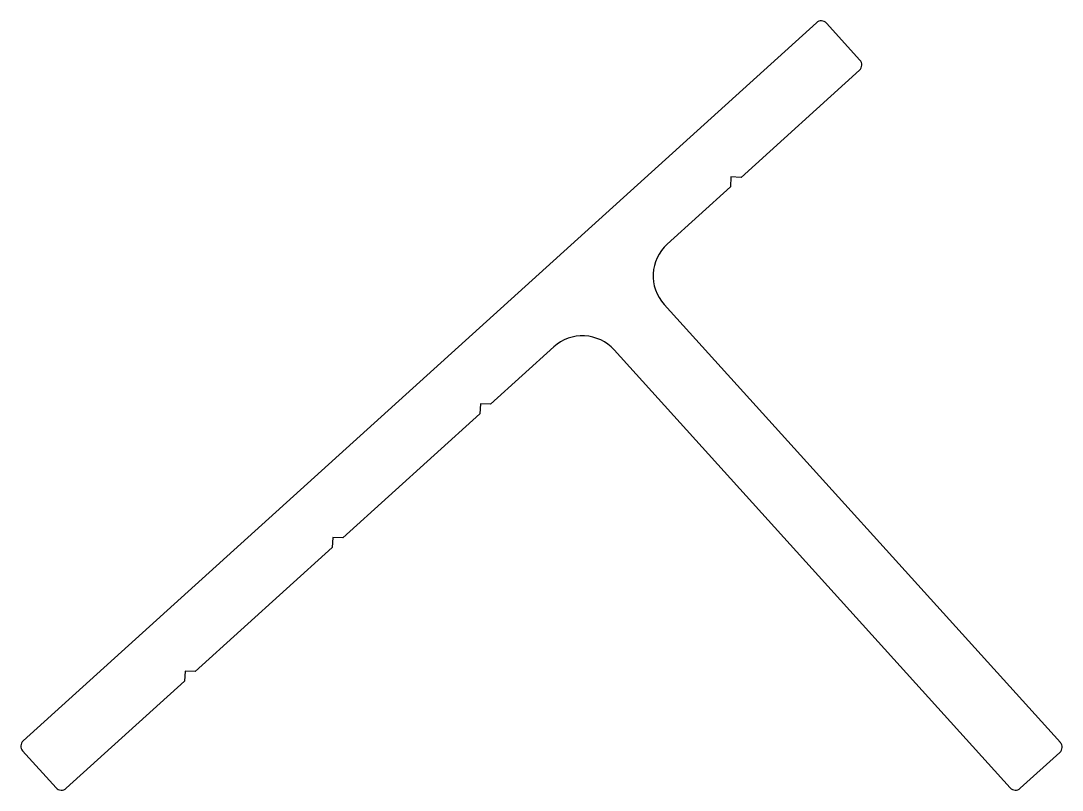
# Model space of a CAD drawing. Extents: x -30.5 to 42.7, y 6 to 60.
import ezdxf

# ---------------------------------------------------------------- set-up
doc = ezdxf.new("R2010")
doc.units = 0
doc.layers.get('0').update_dxf_attribs({"linetype": 'CONTINUOUS'})

msp = doc.modelspace()

# ---------------------------------------------------------------- linework, layer by layer
at = {"linetype": 'CONTINUOUS'}
for p, q in [((-30.354, 9.423), (25.403, 59.882)), ((26.109, 59.847), (28.458, 57.252)), ((28.423, 56.545), (20.1, 49.013)), ((19.394, 49.049), (19.358, 48.342)), ((20.1, 49.013), (19.394, 49.049)), ((19.358, 48.342), (14.91, 44.316)), ((14.698, 40.079), (42.545, 9.309)), ((6.939, 37.103), (2.49, 33.077)), ((39.023, 6.121), (11.176, 36.892)), ((1.784, 33.112), (1.749, 32.406)), ((2.49, 33.077), (1.784, 33.112)), ((1.749, 32.406), (-7.89, 23.683)), ((-8.596, 23.718), (-8.632, 23.012)), ((-7.89, 23.683), (-8.596, 23.718)), ((-8.632, 23.012), (-18.271, 14.289)), ((-18.977, 14.324), (-19.012, 13.618)), ((-18.271, 14.289), (-18.977, 14.324)), ((-19.012, 13.618), (-27.335, 6.086)), ((-28.041, 6.121), (-30.39, 8.716)), ((42.51, 8.602), (39.729, 6.086))]:
    msp.add_line(p, q, dxfattribs=at)
for centre, radius, start, end in [((25.739, 59.511), 0.5, 42.14438, 132.14438), ((28.087, 56.916), 0.5, 312.14438, 42.14438), ((16.923, 42.092), 3, 132.14438, 222.14438), ((8.952, 34.879), 3, 42.14438, 132.14438), ((-30.019, 9.052), 0.5, 132.14438, 222.14438), ((42.174, 8.973), 0.5, 312.14438, 42.14438), ((-27.67, 6.457), 0.5, 222.14438, 312.14438), ((39.394, 6.457), 0.5, 222.14438, 312.14438)]:
    msp.add_arc(centre, radius, start, end, dxfattribs=at)

doc.saveas('drawing.dxf')
